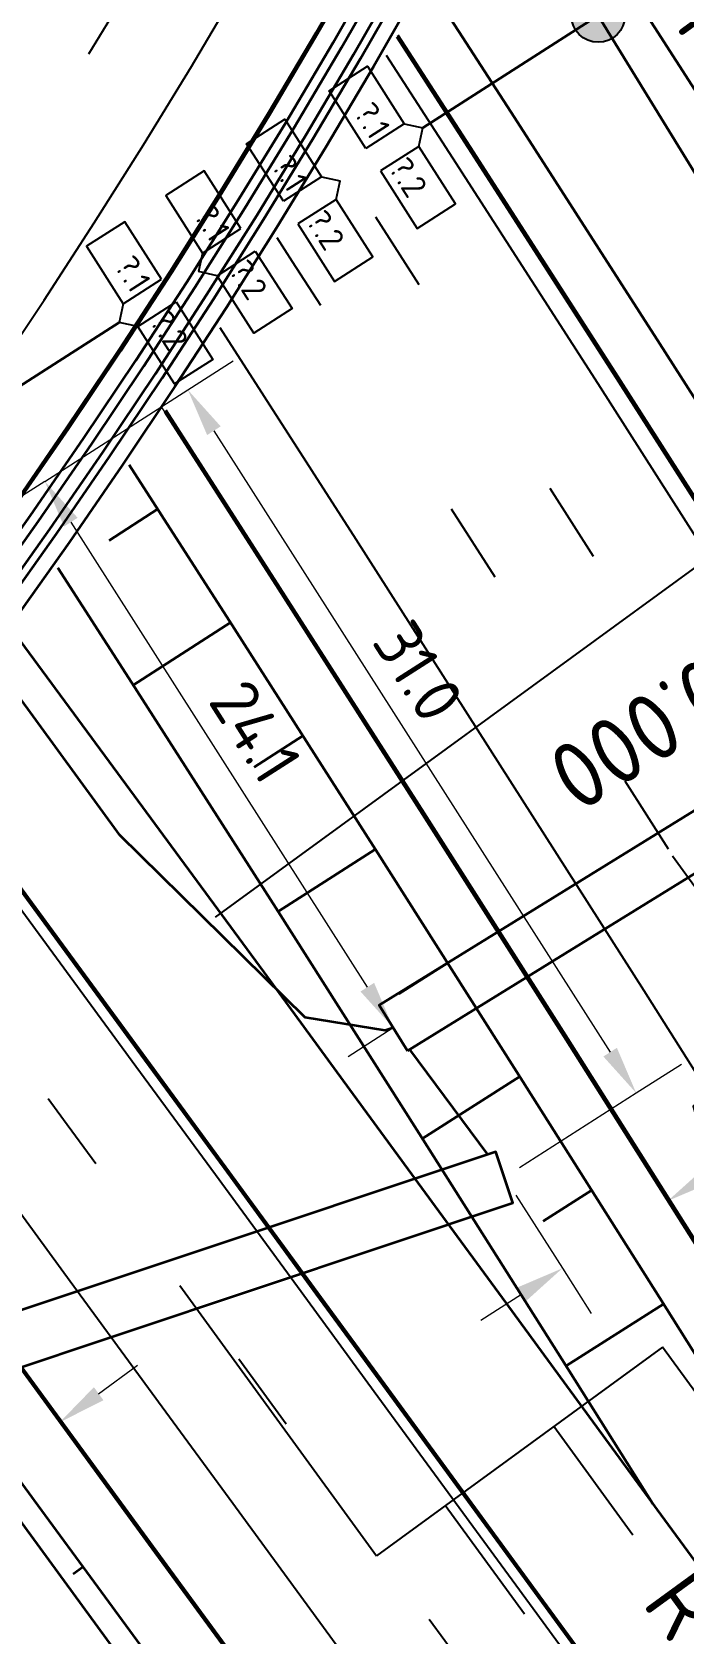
# Model space of a CAD drawing. Header units: metres. Extents: x 134219 to 139178, y 438661 to 444352.
# Drawn here: x 135622.1 to 135646.4, y 442780.2 to 442839.8 of the extents above; entities that cross this region are included whole.
import ezdxf
from ezdxf.enums import TextEntityAlignment as Align

# ---------------------------------------------------------------- set-up
doc = ezdxf.new("R2010")
doc.units = ezdxf.units.M
doc.linetypes.add('13strp', pattern=[4, 1, -3])
doc.linetypes.add('39strp', pattern=[12, 3, -9])
doc.layers.get('DEFPOINTS').update_dxf_attribs({"color": 193})
for name, color, linetype, lineweight in [('N-WE-KL-ET_HULPSTUK_MOF-S', 10, 'Continuous', 25), ('N-WE-KL-ET_LS_HULPSTUK_MOF-T18', 10, 'Continuous', 18), ('N-WE-KL-ET_LS_HULPSTUK_MOF-T25', 7, 'Continuous', 25), ('N-WE-KL-ET_LS_OV_KABEL-G', 10, 'KL-LS-OV-N', 35), ('N-WE-KL-ET_LS_OV_KABEL-M', 7, 'Continuous', 18), ('N-WE-KL-ET_LS_OV_KABEL-T25', 7, 'Continuous', 25), ('N-WE-KL-ET_MANTELBUIS-G', 10, 'Continuous', 35), ('N-WE-KL-MONITORING-T18', 1, 'Continuous', 25), ('N-WE-VW-VS-S', 160, 'Continuous', 25), ('N-WE-VW-VS-T18', 10, 'Continuous', 18), ('N-WE-VW-VS-T25', 7, 'Continuous', 25), ('Utd-geleiderail-nw', 8, 'glm a2ee v014$0$f2m40080', 35), ('Utd-ondergr-nw', 8, '13strp', 35), ('X-XX-AL-AANPIJLING-S', 7, 'Continuous', 25)]:
    doc.layers.add(name, color=color, linetype=linetype, lineweight=lineweight)
doc.layers.add('N-WE-KL-MONITORING-T25', color=2, linetype='Continuous')
doc.layers.add('Utd-weg-nw', color=8, linetype='Continuous')
doc.styles.add('alm a2ee v011$0$rtw_iso', font='NLCS-ISO.ttf')
doc.styles.add('ISO18', font='NLCS-ISO.ttf')
doc.styles.add('ISO25', font='NLCS-ISO.ttf')
doc.styles.add('NLCS-ISO', font='NLCS-ISO.ttf')
doc.styles.add('NLCS_18', font='NLCS-ISO.ttf', dxfattribs={"height": 1.8})
doc.linetypes.add('glm a2ee v014$0$f2m40080', pattern='A,2,-1,[160,RTW.shx,S=0.5,R=0,X=0,Y=0],-1', length=4)
doc.linetypes.add('KL-LS-OV-N', pattern='A,4,-1,[103,NLCS.SHX,S=0.75,R=0,X=0,Y=0],-1,4,-1.5,["0V",Standard,S=1,R=0,X=0,Y=-0.5],-3', length=14.5)
doc.dimstyles.new('NLCS_t18_pijl_Dimension_l3_h1', dxfattribs={"dimtxt": 1.8, "dimasz": 1.8, "dimexe": 2, "dimexo": 2, "dimgap": 0.7, "dimtad": 1, "dimdec": 1, "dimzin": 0, "dimdsep": 46, "dimtxsty": 'NLCS_18', "dimcen": 2.5, "dimdle": 2, "dimclrd": 256, "dimclre": 256, "dimclrt": 256, "dimadec": 1, "dimazin": 0, "dimtfac": 1, "dimtdec": 1, "dimtofl": 0, "dimtmove": 1, "dimatfit": 0, "dimfxl": 0, "dimtolj": 1, "dimtzin": 0, "dimlwd": 18, "dimlwe": 18, "dimarcsym": 0})

# ---------------------------------------------------------------- blocks, each defined once
blk = doc.blocks.new('SVW-TDI_HULP_DETECTIELUS-SO')
blk.add_line((0.5, 0.5), (0, 0))
at = {"color": 0, "linetype": 'ByBlock'}
blk.add_lwpolyline([(0.5, 2.192), (3.038, 2.192), (3.038, 0.5), (0.5, 0.5)], close=True, dxfattribs=at)
at = {"layer": 'N-WE-VW-VS-T18', "linetype": 'ByBlock', "style": 'NLCS-ISO', "flags": 1}
for tag, p in [('OMSCHRIJVING_LEGENDA', (7.741, -6.192)), ('NABIJ_PORTAAL', (7.741, -9.976)), ('LOCATIE', (7.741, -13.761)), ('RIJSTROKEN', (7.741, -17.545)), ('OVERIGE_OPMERKING(EN)_1', (7.741, -21.33)), ('OVERIGE_OPMERKING(EN)_2', (7.741, -25.114))]:
    blk.add_attdef(tag, p, '', height=1.8, dxfattribs=at)
at = {"layer": 'N-WE-VW-VS-T25', "linetype": 'ByBlock', "style": 'NLCS-ISO'}
blk.add_attdef('LUSNUMMER', text='', height=1.8, dxfattribs=at).set_placement((2.264, 1.346), align=Align.MIDDLE)
blk = doc.blocks.new('SKL-ET_HULP_VERGROTELUSKOPPELMOF-SO')
at = {"ltscale": 10}
h = blk.add_hatch(color=256, dxfattribs=at)
edge = h.paths.add_edge_path()
edge.add_arc((0, 0), 1, 0, 360)
blk.add_circle((0, 0), 1)
at = {"layer": 'N-WE-KL-ET_LS_HULPSTUK_MOF-T18', "style": 'NLCS-ISO', "flags": 1}
for tag, p in [('OMSCHRIJVING_LEGENDA', (0, -8.431)), ('CONSTRUCTIENUMMER', (0, -12.215)), ('LOCATIE', (0, -16)), ('AANTAL_LUSPAREN', (0, -19.784)), ('POSITIE_X', (0, -23.569)), ('POSITIE_Y', (0, -27.353)), ('OVERIGE_OPMERKING(EN)_1', (0, -31.138)), ('OVERIGE_OPMERKING(EN)_2', (0, -34.922))]:
    blk.add_attdef(tag, p, '', height=1.8, dxfattribs=at)
at = {"layer": 'N-WE-KL-ET_LS_HULPSTUK_MOF-T25', "style": 'NLCS-ISO'}
blk.add_attdef('SOORT_MOF', (0, 2.715), '', height=2.25, dxfattribs=at)
blk = doc.blocks.new('*D244')
at = {"layer": 'DEFPOINTS', "color": 0, "transparency": 16777216}
for p in [(135642.657, 442862.052), (135656.686, 442840.025), (135656.686, 442840.025)]:
    blk.add_point(p, dxfattribs=at)
at = {"layer": 'N-WE-KL-ET_LS_OV_KABEL-M', "lineweight": 18, "transparency": 16777216}
for p, q in [((135642.657, 442862.052), (135640.97, 442860.978)), ((135656.686, 442840.025), (135654.999, 442838.951))]:
    blk.add_line(p, q, dxfattribs=at)
at = {"layer": 'N-WE-KL-ET_LS_OV_KABEL-M', "linetype": 'Continuous', "lineweight": 18, "transparency": 16777216}
blk.add_line((135643.624, 442860.534), (135655.719, 442841.544), dxfattribs=at)
at = {"layer": 'N-WE-KL-ET_LS_OV_KABEL-M', "transparency": 16777216}
for points in [[(135643.877, 442860.695), (135643.371, 442860.373), (135642.657, 442862.052)], [(135655.972, 442841.705), (135655.466, 442841.382), (135656.686, 442840.025)]]:
    blk.add_solid(points, dxfattribs=at)
at = {"layer": 'N-WE-KL-ET_LS_OV_KABEL-M', "transparency": 16777216, "insert": (135651.021, 442851.898), "char_height": 1.8, "attachment_point": 5, "rotation": 302.49363, "style": 'NLCS_18'}
blk.add_mtext('\\A1;26.1', dxfattribs=at)
blk = doc.blocks.new('*D446')
at = {"layer": 'DEFPOINTS', "color": 0, "transparency": 16777216}
for p in [(135622.603, 442823.095), (135635.575, 442802.772), (135635.575, 442802.772)]:
    blk.add_point(p, dxfattribs=at)
at = {"layer": 'N-WE-KL-ET_LS_OV_KABEL-M', "lineweight": 18, "transparency": 16777216}
for p, q in [((135622.603, 442823.095), (135620.918, 442822.019)), ((135635.575, 442802.772), (135633.89, 442801.696))]:
    blk.add_line(p, q, dxfattribs=at)
at = {"layer": 'N-WE-KL-ET_LS_OV_KABEL-M', "linetype": 'Continuous', "lineweight": 18, "transparency": 16777216}
blk.add_line((135623.572, 442821.578), (135634.607, 442804.289), dxfattribs=at)
at = {"layer": 'N-WE-KL-ET_LS_OV_KABEL-M', "transparency": 16777216}
for points in [[(135623.825, 442821.739), (135623.319, 442821.416), (135622.603, 442823.095)], [(135634.86, 442804.45), (135634.354, 442804.127), (135635.575, 442802.772)]]:
    blk.add_solid(points, dxfattribs=at)
at = {"layer": 'N-WE-KL-ET_LS_OV_KABEL-M', "transparency": 16777216, "insert": (135630.438, 442813.794), "char_height": 1.8, "attachment_point": 5, "rotation": 302.54898, "style": 'NLCS_18'}
blk.add_mtext('\\A1;24.1', dxfattribs=at)
blk = doc.blocks.new('*D447')
at = {"layer": 'DEFPOINTS', "color": 0, "transparency": 16777216}
for p in [(135627.929, 442826.494), (135644.613, 442800.355), (135644.613, 442800.355)]:
    blk.add_point(p, dxfattribs=at)
at = {"layer": 'N-WE-KL-ET_LS_OV_KABEL-M', "lineweight": 18, "transparency": 16777216}
for p, q in [((135627.929, 442826.494), (135629.615, 442827.57)), ((135644.613, 442800.355), (135646.299, 442801.431))]:
    blk.add_line(p, q, dxfattribs=at)
at = {"layer": 'N-WE-KL-ET_LS_OV_KABEL-M', "linetype": 'Continuous', "lineweight": 18, "transparency": 16777216}
blk.add_line((135628.898, 442824.977), (135643.645, 442801.873), dxfattribs=at)
at = {"layer": 'N-WE-KL-ET_LS_OV_KABEL-M', "transparency": 16777216}
for points in [[(135629.15, 442825.139), (135628.645, 442824.816), (135627.929, 442826.494)], [(135643.897, 442802.034), (135643.392, 442801.711), (135644.613, 442800.355)]]:
    blk.add_solid(points, dxfattribs=at)
at = {"layer": 'N-WE-KL-ET_LS_OV_KABEL-M', "transparency": 16777216, "insert": (135636.505, 442816.033), "char_height": 1.8, "attachment_point": 5, "rotation": 302.54898, "style": 'NLCS_18'}
blk.add_mtext('\\A1;31.0', dxfattribs=at)
blk = doc.blocks.new('*D448')
at = {"layer": 'DEFPOINTS', "color": 0, "transparency": 16777216}
for p in [(135645.793, 442796.344), (135641.867, 442793.837), (135641.867, 442793.837)]:
    blk.add_point(p, dxfattribs=at)
at = {"layer": 'N-WE-KL-ET_LS_OV_KABEL-M', "linetype": 'Continuous', "lineweight": 18, "transparency": 16777216}
for p, q in [((135647.31, 442797.312), (135648.828, 442798.28)), ((135640.349, 442792.869), (135638.832, 442791.9))]:
    blk.add_line(p, q, dxfattribs=at)
at = {"layer": 'N-WE-KL-ET_LS_OV_KABEL-M', "lineweight": 18, "transparency": 16777216}
for p, q in [((135645.793, 442796.344), (135646.869, 442794.658)), ((135641.867, 442793.837), (135642.943, 442792.151))]:
    blk.add_line(p, q, dxfattribs=at)
at = {"layer": 'N-WE-KL-ET_LS_OV_KABEL-M', "transparency": 16777216}
for points in [[(135647.149, 442797.565), (135647.472, 442797.059), (135645.793, 442796.344)], [(135640.188, 442793.122), (135640.511, 442792.616), (135641.867, 442793.837)]]:
    blk.add_solid(points, dxfattribs=at)
at = {"layer": 'N-WE-KL-ET_LS_OV_KABEL-M', "transparency": 16777216, "insert": (135648.009, 442799.656), "char_height": 1.8, "attachment_point": 5, "rotation": 32.54898, "style": 'NLCS_18'}
blk.add_mtext('\\A1;4.7', dxfattribs=at)
blk = doc.blocks.new('*D450')
at = {"layer": 'DEFPOINTS', "color": 0, "transparency": 16777216}
for p in [(135623.157, 442788.11), (135618.728, 442784.856), (135618.728, 442784.856)]:
    blk.add_point(p, dxfattribs=at)
at = {"layer": 'N-WE-KL-ET_LS_OV_KABEL-M', "linetype": 'Continuous', "lineweight": 18, "transparency": 16777216}
for p, q in [((135624.608, 442789.175), (135626.059, 442790.24)), ((135617.277, 442783.791), (135615.826, 442782.726))]:
    blk.add_line(p, q, dxfattribs=at)
at = {"layer": 'N-WE-KL-ET_LS_OV_KABEL-M', "lineweight": 18, "transparency": 16777216}
for p, q in [((135623.157, 442788.11), (135624.341, 442786.498)), ((135618.728, 442784.856), (135619.912, 442783.245))]:
    blk.add_line(p, q, dxfattribs=at)
at = {"layer": 'N-WE-KL-ET_LS_OV_KABEL-M', "transparency": 16777216}
for points in [[(135624.431, 442789.417), (135624.786, 442788.933), (135623.157, 442788.11)], [(135617.099, 442784.033), (135617.455, 442783.549), (135618.728, 442784.856)]]:
    blk.add_solid(points, dxfattribs=at)
at = {"layer": 'N-WE-KL-ET_LS_OV_KABEL-M', "transparency": 16777216, "insert": (135614.881, 442784.017), "char_height": 1.8, "attachment_point": 5, "rotation": 36.29393, "style": 'NLCS_18'}
blk.add_mtext('\\A1;5.5', dxfattribs=at)

msp = doc.modelspace()

# ---------------------------------------------------------------- linework, layer by layer
at = {"layer": 'N-WE-KL-ET_LS_OV_KABEL-G', "flags": 128}
for points, elevation in [([(135620.88, 442877.426), (135620.582, 442877.065), (135623.1, 442873.097), (135808.853, 442571.113)], 1.955), ([(135635.575, 442802.772), (135635.271, 442802.683), (135632.295, 442803.164), (135625.397, 442809.938), (135621.536, 442815.23), (135605.712, 442836.613), (135601.872, 442833.537)], 0.186)]:
    msp.add_lwpolyline(points, dxfattribs=dict(at, elevation=elevation))
for points in [[(135636.67, 442836.236), (135643.201, 442840.417)], [(135625.374, 442829.006), (135615.852, 442822.911)], [(135636.175, 442801.966), (135639.077, 442798.068)]]:
    msp.add_lwpolyline(points, dxfattribs=at)
at = {"layer": 'N-WE-KL-ET_LS_OV_KABEL-M'}
for points in [[(135622.603, 442823.095), (135627.929, 442826.494)], [(135627.066, 442825.676), (135626.945, 442825.866)], [(135640.266, 442797.581), (135644.613, 442800.355)], [(135640.133, 442796.553), (135641.867, 442793.837)]]:
    msp.add_lwpolyline(points, dxfattribs=at)
at = {"layer": 'N-WE-KL-ET_MANTELBUIS-G', "flags": 128}
for points in [[(135636.1, 442801.92), (135656.878, 442814.732), (135655.829, 442816.435), (135635.051, 442803.623)], [(135615.876, 442788.221), (135640.022, 442796.274), (135639.389, 442798.172), (135615.244, 442790.119)]]:
    msp.add_lwpolyline(points, close=True, dxfattribs=at)
at = {"layer": 'Utd-geleiderail-nw', "linetype": 'Continuous', "flags": 128}
for points in [[(135579.222, 442928.136), (135584.859, 442919.885), (135590.475, 442911.621), (135596.071, 442903.342), (135601.646, 442895.05), (135607.2, 442886.743), (135612.733, 442878.423), (135618.246, 442870.089), (135623.737, 442861.741), (135629.208, 442853.38), (135634.658, 442845.005), (135640.087, 442836.616), (135645.495, 442828.213), (135650.882, 442819.798), (135651.782, 442818.383), (135656.248, 442811.368), (135661.593, 442802.926), (135666.916, 442794.47), (135672.219, 442786.001), (135677.468, 442777.57), (135677.5, 442777.518), (135682.775, 442769.022), (135688.05, 442760.527)], [(135589.982, 442923.377), (135595.607, 442915.099), (135601.212, 442906.808), (135606.795, 442898.503), (135612.358, 442890.183), (135617.9, 442881.85), (135623.421, 442873.503), (135628.921, 442865.142), (135634.401, 442856.768), (135639.859, 442848.38), (135645.296, 442839.978), (135650.713, 442831.563), (135656.108, 442823.134), (135657.013, 442821.712), (135661.482, 442814.691), (135666.835, 442806.236), (135672.167, 442797.766), (135677.478, 442789.284), (135682.733, 442780.844), (135682.767, 442780.788), (135688.042, 442772.293)], [(135620.35, 442818.774), (135622.371, 442821.615), (135624.352, 442824.485), (135626.293, 442827.381), (135628.193, 442830.305), (135630.053, 442833.254), (135631.871, 442836.229), (135633.648, 442839.229), (135635.383, 442842.253)]]:
    msp.add_lwpolyline(points, dxfattribs=at)
at = {"layer": 'Utd-ondergr-nw', "linetype": 'Continuous', "flags": 128}
for points in [[(135598.195, 442792.686), (135600.18, 442794.786), (135602.536, 442797.35), (135604.856, 442799.947), (135607.139, 442802.575), (135609.386, 442805.235), (135611.596, 442807.925), (135613.768, 442810.646), (135615.902, 442813.398), (135617.998, 442816.178), (135620.054, 442818.987), (135622.072, 442821.825), (135624.05, 442824.69), (135625.988, 442827.582), (135627.886, 442830.502), (135629.743, 442833.446), (135631.559, 442836.417), (135633.333, 442839.413), (135635.066, 442842.433)], [(135599.506, 442795.142), (135599.642, 442795.288), (135601.991, 442797.844), (135604.304, 442800.433), (135606.581, 442803.053), (135608.821, 442805.705), (135611.024, 442808.388), (135613.19, 442811.101), (135615.318, 442813.844), (135617.407, 442816.616), (135619.458, 442819.417), (135621.47, 442822.247), (135623.442, 442825.103), (135625.374, 442827.987), (135627.267, 442830.898), (135629.118, 442833.834), (135630.929, 442836.796), (135632.698, 442839.783), (135634.426, 442842.794)], [(135599.549, 442795.085), (135599.693, 442795.24), (135602.043, 442797.797), (135604.356, 442800.387), (135606.634, 442803.008), (135608.875, 442805.661), (135611.079, 442808.344), (135613.245, 442811.058), (135615.373, 442813.802), (135617.463, 442816.575), (135619.515, 442819.376), (135621.527, 442822.206), (135623.5, 442825.064), (135625.433, 442827.949), (135627.326, 442830.86), (135629.178, 442833.797), (135630.989, 442836.76), (135632.758, 442839.748), (135634.486, 442842.76)], [(135602.827, 442796.367), (135603.188, 442796.76), (135605.516, 442799.365), (135607.807, 442802.002), (135610.062, 442804.672), (135612.28, 442807.372), (135614.459, 442810.102), (135616.601, 442812.863), (135618.704, 442815.653), (135620.768, 442818.473), (135622.793, 442821.32), (135624.777, 442824.195), (135626.723, 442827.098), (135628.627, 442830.027), (135630.49, 442832.982), (135632.313, 442835.963), (135634.093, 442838.97), (135635.832, 442842)], [(135603.048, 442796.164), (135603.41, 442796.558), (135605.741, 442799.167), (135608.035, 442801.807), (135610.293, 442804.48), (135612.513, 442807.183), (135614.695, 442809.917), (135616.839, 442812.681), (135618.945, 442815.474), (135621.011, 442818.297), (135623.038, 442821.148), (135625.026, 442824.026), (135626.973, 442826.932), (135628.88, 442829.865), (135630.745, 442832.824), (135632.57, 442835.809), (135634.353, 442838.819), (135636.094, 442841.853)], [(135636.59, 442841.573), (135634.845, 442838.531), (135633.058, 442835.515), (135631.229, 442832.523), (135629.36, 442829.558), (135627.449, 442826.618), (135625.497, 442823.705), (135623.505, 442820.82), (135621.474, 442817.963), (135619.402, 442815.134), (135617.292, 442812.335), (135615.143, 442809.564), (135612.956, 442806.824), (135610.731, 442804.115), (135608.468, 442801.436), (135606.169, 442798.79), (135603.833, 442796.175), (135603.468, 442795.778)], [(135635.701, 442839.62), (135638.365, 442835.504), (135643.77, 442827.106), (135649.154, 442818.695), (135654.517, 442810.27), (135659.859, 442801.831), (135665.18, 442793.38), (135670.48, 442784.915), (135675.725, 442776.491), (135675.759, 442776.437), (135681.033, 442767.941), (135686.308, 442759.445), (135691.583, 442750.95), (135696.858, 442742.454), (135702.133, 442733.959), (135707.408, 442725.463), (135712.683, 442716.967), (135717.958, 442708.472), (135723.233, 442699.976), (135728.508, 442691.481), (135733.783, 442682.985), (135739.058, 442674.49), (135744.333, 442665.994), (135749.608, 442657.498)], [(135635.74, 442839.688), (135638.423, 442835.542), (135643.829, 442827.144), (135649.213, 442818.732), (135654.576, 442810.307), (135659.918, 442801.869), (135665.239, 442793.417), (135670.539, 442784.952), (135675.784, 442776.528), (135675.818, 442776.474), (135681.093, 442767.978), (135686.368, 442759.482), (135691.643, 442750.987), (135696.918, 442742.491), (135702.193, 442733.996), (135707.468, 442725.5), (135712.743, 442717.004), (135718.017, 442708.509), (135723.292, 442700.013), (135728.567, 442691.518), (135733.842, 442683.022), (135739.117, 442674.526), (135744.392, 442666.031), (135749.667, 442657.535)], [(135627.066, 442825.676), (135631.298, 442819.101), (135636.662, 442810.721), (135642.005, 442802.327), (135647.328, 442793.92), (135652.629, 442785.5), (135657.909, 442777.066), (135663.135, 442768.673), (135663.168, 442768.619), (135668.443, 442760.124), (135673.718, 442751.628), (135678.993, 442743.132), (135684.268, 442734.637), (135689.543, 442726.141), (135694.818, 442717.646), (135700.093, 442709.15), (135705.368, 442700.654), (135710.642, 442692.159), (135715.917, 442683.663), (135721.192, 442675.168), (135726.467, 442666.672), (135731.742, 442658.177)], [(135627.108, 442825.74), (135631.357, 442819.139), (135636.721, 442810.758), (135642.064, 442802.364), (135647.387, 442793.957), (135652.688, 442785.537), (135657.968, 442777.103), (135663.194, 442768.71), (135663.228, 442768.656), (135668.502, 442760.161), (135673.777, 442751.665), (135679.052, 442743.169), (135684.327, 442734.674), (135689.602, 442726.178), (135694.877, 442717.683), (135700.152, 442709.187), (135705.427, 442700.691), (135710.702, 442692.196), (135715.977, 442683.7), (135721.252, 442675.205), (135726.527, 442666.709), (135731.802, 442658.213)], [(135625.742, 442823.705), (135629.463, 442817.923), (135634.825, 442809.548), (135640.165, 442801.159), (135645.484, 442792.756), (135650.782, 442784.341), (135656.06, 442775.912), (135661.282, 442767.523), (135661.316, 442767.469), (135666.591, 442758.974), (135671.866, 442750.478), (135677.141, 442741.982), (135679.269, 442738.554)], [(135624.996, 442820.891), (135626.804, 442822.055)], [(135623.092, 442819.877), (135625.845, 442815.601), (135631.2, 442807.234), (135636.535, 442798.854), (135641.848, 442790.461), (135645.239, 442785.08)], [(135621.415, 442817.529), (135621.852, 442816.938), (135624.825, 442812.908), (135627.791, 442808.876), (135630.753, 442804.842), (135633.712, 442800.808), (135637.133, 442796.14), (135639.624, 442792.742), (135645.535, 442784.676), (135651.446, 442776.61), (135657.358, 442768.544), (135663.269, 442760.478), (135667.099, 442755.252), (135669.182, 442752.407), (135675.084, 442744.316), (135679.269, 442738.554)], [(135625.894, 442815.523), (135629.513, 442817.846)], [(135630.401, 442812.471), (135632.212, 442813.63)], [(135617.992, 442812.906), (135620.396, 442809.646), (135623.359, 442805.619), (135626.319, 442801.588), (135629.277, 442797.556), (135632.697, 442792.889), (135635.188, 442789.491), (135641.099, 442781.425), (135647.01, 442773.359), (135652.921, 442765.293), (135658.832, 442757.227), (135662.662, 442752.001), (135664.743, 442749.16), (135670.637, 442741.08), (135676.512, 442732.986), (135682.366, 442724.877), (135688.2, 442716.754), (135694.013, 442708.616), (135699.806, 442700.463), (135705.579, 442692.296), (135711.332, 442684.115), (135717.063, 442675.919), (135722.775, 442667.709), (135728.466, 442659.485)], [(135618.036, 442812.964), (135620.452, 442809.688), (135623.416, 442805.66), (135626.376, 442801.63), (135629.333, 442797.598), (135632.754, 442792.931), (135635.244, 442789.532), (135641.156, 442781.466), (135647.067, 442773.4), (135652.978, 442765.334), (135658.889, 442757.268), (135662.719, 442752.042), (135664.799, 442749.201), (135670.694, 442741.121), (135676.568, 442733.027), (135682.423, 442724.918), (135688.257, 442716.794), (135694.07, 442708.656), (135699.864, 442700.504), (135705.636, 442692.337), (135711.389, 442684.155), (135717.121, 442675.959), (135722.832, 442667.749), (135728.523, 442659.524)], [(135631.285, 442807.1), (135634.91, 442809.414)], [(135635.784, 442804.037), (135637.598, 442805.191)], [(135611.222, 442804.362), (135611.926, 442803.408), (135614.883, 442799.388), (135617.838, 442795.364), (135620.792, 442791.336), (135624.212, 442786.671), (135626.703, 442783.272), (135632.614, 442775.206), (135638.525, 442767.14), (135644.436, 442759.074), (135650.347, 442751.008), (135654.177, 442745.782), (135656.252, 442742.949), (135662.131, 442734.89), (135667.99, 442726.818), (135673.829, 442718.73), (135679.647, 442710.628), (135685.445, 442702.511), (135691.223, 442694.38), (135696.981, 442686.235), (135702.718, 442678.075), (135708.435, 442669.901), (135714.131, 442661.712), (135719.807, 442653.509)], [(135611.268, 442804.418), (135611.982, 442803.449), (135614.939, 442799.43), (135617.894, 442795.406), (135620.849, 442791.378), (135624.268, 442786.712), (135626.759, 442783.313), (135632.67, 442775.248), (135638.581, 442767.182), (135644.492, 442759.116), (135650.404, 442751.05), (135654.233, 442745.824), (135656.308, 442742.99), (135662.187, 442734.932), (135668.047, 442726.859), (135673.885, 442718.771), (135679.704, 442710.669), (135685.502, 442702.552), (135691.281, 442694.421), (135697.038, 442686.275), (135702.776, 442678.115), (135708.492, 442669.941), (135714.189, 442661.752), (135719.865, 442653.549)], [(135609.584, 442802.404), (135609.929, 442801.937), (135612.694, 442798.179), (135612.884, 442797.92), (135615.839, 442793.897), (135618.792, 442789.87), (135622.212, 442785.205), (135624.702, 442781.806), (135630.613, 442773.74), (135636.525, 442765.674), (135642.436, 442757.608), (135648.347, 442749.542), (135652.177, 442744.316), (135654.25, 442741.485), (135660.126, 442733.431), (135665.981, 442725.363), (135671.816, 442717.281), (135677.631, 442709.184), (135683.426, 442701.072)], [(135609.024, 442801.744), (135609.25, 442801.437), (135612.199, 442797.416), (135615.147, 442793.39), (135618.095, 442789.359), (135621.508, 442784.689), (135623.994, 442781.287), (135629.894, 442773.213), (135635.794, 442765.139), (135641.694, 442757.065), (135647.594, 442748.991), (135651.417, 442743.76), (135653.486, 442740.926), (135659.349, 442732.866), (135665.192, 442724.792), (135671.015, 442716.704), (135676.817, 442708.601), (135682.599, 442700.483), (135688.361, 442692.351), (135694.102, 442684.205), (135699.823, 442676.045), (135705.523, 442667.87), (135711.204, 442659.681)], [(135636.655, 442798.664), (135640.285, 442800.969)], [(135641.146, 442795.59), (135642.962, 442796.739)], [(135642.003, 442790.215), (135645.639, 442792.51)], [(135623.662, 442782.484), (135624.016, 442782.743)]]:
    msp.add_lwpolyline(points, dxfattribs=at)
at = {"layer": 'Utd-weg-nw', "linetype": '39strp', "flags": 128}
for points in [[(135448.377, 443097.743), (135451.098, 443094.197), (135457.15, 443086.266), (135463.183, 443078.32), (135469.196, 443070.359), (135475.188, 443062.383), (135481.161, 443054.393), (135487.114, 443046.387), (135493.047, 443038.366), (135498.96, 443030.331), (135504.853, 443022.281), (135510.725, 443014.216), (135516.577, 443006.137), (135518.913, 443002.901), (135519.496, 443002.091), (135522.41, 442998.043), (135528.222, 442989.934), (135534.013, 442981.811), (135539.784, 442973.673), (135545.535, 442965.521), (135551.266, 442957.355), (135556.976, 442949.174), (135562.666, 442940.979), (135568.335, 442932.77), (135573.983, 442924.547), (135579.611, 442916.31), (135585.219, 442908.058), (135590.805, 442899.793), (135596.371, 442891.514), (135601.917, 442883.22), (135607.441, 442874.913), (135612.945, 442866.593), (135618.428, 442858.258), (135623.89, 442849.91), (135629.331, 442841.548), (135634.752, 442833.172), (135640.151, 442824.783), (135645.529, 442816.381), (135650.887, 442807.965), (135656.223, 442799.536), (135661.538, 442791.093), (135666.832, 442782.638), (135672.072, 442774.222), (135672.105, 442774.168), (135677.38, 442765.673), (135682.655, 442757.177), (135687.93, 442748.682), (135693.205, 442740.186), (135698.48, 442731.69), (135703.755, 442723.195), (135709.03, 442714.699), (135714.305, 442706.204), (135719.58, 442697.708), (135724.855, 442689.213), (135730.13, 442680.717), (135735.405, 442672.221), (135740.68, 442663.726), (135745.955, 442655.23), (135751.229, 442646.735), (135756.504, 442638.239), (135761.779, 442629.743), (135767.054, 442621.248), (135772.329, 442612.752), (135777.604, 442604.257), (135782.879, 442595.761), (135788.154, 442587.265), (135793.429, 442578.77), (135798.704, 442570.274), (135803.979, 442561.779), (135809.254, 442553.283), (135814.529, 442544.787), (135819.804, 442536.292), (135825.079, 442527.796), (135830.353, 442519.301), (135835.628, 442510.805), (135840.903, 442502.31), (135846.178, 442493.814), (135851.453, 442485.318), (135855.13, 442479.397)], [(135595.361, 442800.745), (135596.915, 442802.444), (135599.164, 442804.961), (135601.379, 442807.51), (135603.558, 442810.089), (135605.7, 442812.699), (135607.807, 442815.337), (135609.876, 442818.005), (135611.909, 442820.701), (135613.903, 442823.426), (135615.86, 442826.177), (135617.778, 442828.956), (135619.657, 442831.761), (135621.498, 442834.591), (135623.298, 442837.448), (135625.059, 442840.328), (135626.78, 442843.233), (135628.46, 442846.162), (135630.1, 442849.113), (135631.698, 442852.088), (135633.255, 442855.084), (135634.77, 442858.101), (135636.243, 442861.139), (135636.965, 442862.67), (135637.401, 442863.605), (135637.674, 442864.197), (135639.062, 442867.275), (135640.407, 442870.372), (135641.709, 442873.487), (135642.968, 442876.62), (135644.183, 442879.77), (135645.354, 442882.937), (135646.481, 442886.12), (135647.563, 442889.318), (135648.602, 442892.531), (135649.595, 442895.758), (135650.544, 442898.998), (135651.447, 442902.251), (135652.305, 442905.517), (135653.118, 442908.794), (135653.885, 442912.082), (135654.607, 442915.38), (135654.756, 442916.091)], [(135631.237, 442832.161), (135631.811, 442831.274), (135637.206, 442822.893), (135642.579, 442814.498), (135647.932, 442806.089), (135653.264, 442797.667), (135658.574, 442789.232), (135663.864, 442780.784), (135669.098, 442772.376), (135669.132, 442772.322), (135674.407, 442763.827), (135679.682, 442755.331), (135684.957, 442746.835), (135690.232, 442738.34), (135695.507, 442729.844), (135700.782, 442721.349), (135706.057, 442712.853), (135711.331, 442704.357), (135716.606, 442695.862), (135721.881, 442687.366), (135727.156, 442678.871), (135732.431, 442670.375), (135737.706, 442661.88), (135742.981, 442653.384), (135748.256, 442644.888), (135753.531, 442636.393), (135758.806, 442627.897), (135764.081, 442619.402), (135769.356, 442610.906), (135774.631, 442602.41), (135779.906, 442593.915), (135785.181, 442585.419), (135790.455, 442576.924), (135795.73, 442568.428), (135801.005, 442559.932), (135806.28, 442551.437), (135811.555, 442542.941), (135816.83, 442534.446), (135822.105, 442525.95), (135827.38, 442517.454), (135832.655, 442508.959), (135837.93, 442500.463), (135843.205, 442491.968), (135848.48, 442483.472), (135852.156, 442477.551)], [(135615.612, 442809.815), (135617.377, 442807.423), (135620.338, 442803.398), (135623.296, 442799.37), (135626.252, 442795.339), (135629.673, 442790.673), (135632.163, 442787.274), (135638.074, 442779.208), (135643.985, 442771.142), (135649.897, 442763.076), (135655.808, 442755.01), (135659.638, 442749.784), (135661.716, 442746.946), (135667.605, 442738.874), (135673.474, 442730.787), (135679.323, 442722.686), (135685.151, 442714.57), (135690.959, 442706.44), (135696.747, 442698.295), (135702.514, 442690.135), (135708.261, 442681.962), (135713.988, 442673.774), (135719.694, 442665.571), (135725.379, 442657.355), (135731.044, 442649.124), (135736.689, 442640.879), (135742.312, 442632.62), (135747.915, 442624.347), (135753.498, 442616.06), (135759.059, 442607.759), (135764.6, 442599.444), (135770.12, 442591.115), (135775.619, 442582.773), (135781.098, 442574.417), (135786.555, 442566.047), (135791.992, 442557.664), (135796.111, 442551.245), (135797.388, 442549.252), (135802.781, 442540.831), (135808.174, 442532.41), (135813.568, 442523.989), (135818.961, 442515.568), (135824.354, 442507.147), (135829.748, 442498.726), (135835.141, 442490.305), (135840.534, 442481.884), (135845.858, 442473.572)]]:
    msp.add_lwpolyline(points, dxfattribs=at)
at = {"layer": 'Utd-weg-nw', "linetype": 'Continuous', "flags": 128}
for points in [[(135597.481, 442797.883), (135599.508, 442800.094), (135601.79, 442802.648), (135604.037, 442805.233), (135606.247, 442807.849), (135608.421, 442810.496), (135610.557, 442813.173), (135612.657, 442815.879), (135614.718, 442818.614), (135616.741, 442821.378), (135618.726, 442824.169), (135620.672, 442826.987), (135622.579, 442829.833), (135624.445, 442832.704), (135626.272, 442835.601), (135628.058, 442838.524), (135629.804, 442841.47)], [(135635.308, 442838.939), (135637.776, 442835.125), (135643.181, 442826.728), (135648.564, 442818.318), (135653.926, 442809.895), (135659.267, 442801.458), (135664.587, 442793.008), (135669.886, 442784.544), (135675.13, 442776.121), (135675.164, 442776.067), (135680.439, 442767.572), (135685.714, 442759.076), (135690.989, 442750.581), (135696.264, 442742.085), (135701.539, 442733.589), (135706.813, 442725.094), (135712.088, 442716.598), (135717.363, 442708.103), (135722.638, 442699.607), (135727.913, 442691.111), (135733.188, 442682.616), (135738.463, 442674.12), (135743.738, 442665.625), (135749.013, 442657.129)], [(135629.116, 442828.81), (135634.176, 442820.948), (135639.545, 442812.561), (135644.893, 442804.16), (135650.219, 442795.746), (135655.525, 442787.318), (135660.81, 442778.877), (135666.04, 442770.477), (135666.074, 442770.423), (135671.348, 442761.928), (135676.623, 442753.432), (135681.898, 442744.936), (135687.173, 442736.441), (135692.448, 442727.945), (135697.723, 442719.45), (135702.998, 442710.954), (135708.273, 442702.458), (135713.548, 442693.963), (135718.823, 442685.467), (135724.098, 442676.972), (135729.373, 442668.476), (135734.648, 442659.981), (135739.923, 442651.485)], [(135617.74, 442812.574), (135620.074, 442809.409), (135623.037, 442805.382), (135625.997, 442801.352), (135628.954, 442797.32), (135632.375, 442792.653), (135634.865, 442789.254), (135640.776, 442781.188), (135646.688, 442773.122), (135652.599, 442765.056), (135658.51, 442756.99), (135662.34, 442751.764), (135664.42, 442748.924), (135670.314, 442740.845), (135676.188, 442732.752), (135682.041, 442724.643), (135687.874, 442716.521), (135693.687, 442708.384), (135699.48, 442700.232), (135705.252, 442692.066), (135711.004, 442683.885), (135716.735, 442675.69), (135722.446, 442667.481), (135728.136, 442659.257)], [(135613.454, 442807.097), (135614.679, 442805.436), (135617.638, 442801.414), (135620.595, 442797.388), (135623.55, 442793.358), (135626.97, 442788.692), (135629.461, 442785.294), (135635.372, 442777.228), (135641.283, 442769.162), (135647.194, 442761.096), (135653.106, 442753.03), (135656.936, 442747.804), (135659.012, 442744.968), (135664.896, 442736.903), (135670.76, 442728.823), (135676.604, 442720.728), (135682.428, 442712.619), (135688.231, 442704.496), (135694.014, 442696.358), (135699.776, 442688.205), (135705.518, 442680.038), (135711.24, 442671.857), (135716.941, 442663.662), (135722.622, 442655.452)]]:
    msp.add_lwpolyline(points, dxfattribs=at)
at = {"layer": 'X-XX-AL-AANPIJLING-S'}
for p, q in [((135792.75, 442926.195), (135628.94, 442806.892)), ((135648.537, 442786.86), (135645.593, 442790.901)), ((135644.495, 442783.916), (135641.551, 442787.958)), ((135640.453, 442780.973), (135637.51, 442785.014))]:
    msp.add_line(p, q, dxfattribs=at)
for points, elevation in [([(135645.964, 442809.177), (135652.901, 442799.654)], 0.72), ([(135627.633, 442793.197), (135634.95, 442783.15)], 0.842)]:
    msp.add_lwpolyline(points, dxfattribs=dict(at, elevation=elevation))
msp.add_lwpolyline([(135645.593, 442790.901), (135634.95, 442783.15)], dxfattribs=at)

# ---------------------------------------------------------------- block references
at = {"layer": 'N-WE-KL-ET_HULPSTUK_MOF-S'}
ref = msp.add_blockref('SKL-ET_HULP_VERGROTELUSKOPPELMOF-SO', (135643.201, 442840.417), dxfattribs=at)
ref.add_attrib('SOORT_MOF', 'VLKM', (135642.939, 442844.262, -1.504), dxfattribs={"layer": 'N-WE-KL-MONITORING-T25', "height": 2.25, "rotation": 306.066, "style": 'ISO25'})
at = {"layer": 'N-WE-VW-VS-S'}
ref = msp.add_blockref('SVW-TDI_HULP_DETECTIELUS-SO', (135636.67, 442836.236), dxfattribs=dict(at, rotation=122.6231641116123))
ref.add_attrib('LUSNUMMER', '?.1', dxfattribs={"layer": 'N-WE-KL-MONITORING-T18', "height": 0.9, "rotation": 302.62316, "style": 'ISO18'}).set_placement((135634.788, 442836.516), align=Align.MIDDLE_CENTER)
ref = msp.add_blockref('SVW-TDI_HULP_DETECTIELUS-SO', (135633.598, 442834.27), dxfattribs=dict(at, rotation=122.6231641116123))
ref.add_attrib('LUSNUMMER', '?.1', dxfattribs={"layer": 'N-WE-KL-MONITORING-T18', "height": 0.9, "rotation": 302.62316, "style": 'ISO18'}).set_placement((135631.717, 442834.55), align=Align.MIDDLE_CENTER)
ref = msp.add_blockref('SVW-TDI_HULP_DETECTIELUS-SO', (135636.67, 442836.236), dxfattribs=dict(at, xscale=-1, rotation=122.6231641055998))
ref.add_attrib('LUSNUMMER', '?.2', dxfattribs={"layer": 'N-WE-KL-MONITORING-T18', "height": 0.9, "rotation": 302.62316, "style": 'ISO18'}).set_placement((135636.123, 442834.402), align=Align.MIDDLE_CENTER)
ref = msp.add_blockref('SVW-TDI_HULP_DETECTIELUS-SO', (135628.323, 442830.893), dxfattribs=dict(at, xscale=-1, rotation=302.6231641099646))
ref.add_attrib('LUSNUMMER', '?.1', dxfattribs={"layer": 'N-WE-KL-MONITORING-T18', "height": 0.9, "rotation": 302.62316, "style": 'ISO18'}).set_placement((135628.828, 442832.701), align=Align.MIDDLE_CENTER)
ref = msp.add_blockref('SVW-TDI_HULP_DETECTIELUS-SO', (135633.598, 442834.27), dxfattribs=dict(at, xscale=-1, rotation=122.6231641055998))
ref.add_attrib('LUSNUMMER', '?.2', dxfattribs={"layer": 'N-WE-KL-MONITORING-T18', "height": 0.9, "rotation": 302.62316, "style": 'ISO18'}).set_placement((135633.051, 442832.436), align=Align.MIDDLE_CENTER)
ref = msp.add_blockref('SVW-TDI_HULP_DETECTIELUS-SO', (135625.374, 442829.006), dxfattribs=dict(at, xscale=-1, rotation=302.6231641099646))
ref.add_attrib('LUSNUMMER', '?.1', dxfattribs={"layer": 'N-WE-KL-MONITORING-T18', "height": 0.9, "rotation": 302.62316, "style": 'ISO18'}).set_placement((135625.879, 442830.813), align=Align.MIDDLE_CENTER)
ref = msp.add_blockref('SVW-TDI_HULP_DETECTIELUS-SO', (135628.323, 442830.893), dxfattribs=dict(at, rotation=302.6231641159771))
ref.add_attrib('LUSNUMMER', '?.2', dxfattribs={"layer": 'N-WE-KL-MONITORING-T18', "height": 0.9, "rotation": 302.62316, "style": 'ISO18'}).set_placement((135630.176, 442830.595), align=Align.MIDDLE_CENTER)
ref = msp.add_blockref('SVW-TDI_HULP_DETECTIELUS-SO', (135625.374, 442829.006), dxfattribs=dict(at, rotation=302.6231641159771))
ref.add_attrib('LUSNUMMER', '?.2', dxfattribs={"layer": 'N-WE-KL-MONITORING-T18', "height": 0.9, "rotation": 302.62316, "style": 'ISO18'}).set_placement((135627.227, 442828.708), align=Align.MIDDLE_CENTER)

# ---------------------------------------------------------------- texts
at = {"layer": 'N-WE-KL-ET_LS_OV_KABEL-T25', "style": 'NLCS-ISO'}
msp.add_text('RWS HDPE Ø50 (4v BREAKOUT)', height=2.5, rotation=306.066, dxfattribs=at).set_placement((135645.796, 442782.13), align=Align.MIDDLE_LEFT)
at = {"layer": 'Utd-ondergr-nw', "color": 7, "style": 'alm a2ee v011$0$rtw_iso'}
msp.add_text('74900.000', height=2.5, rotation=212.55139, dxfattribs=at).set_placement((135652.988, 442820.401))

# ---------------------------------------------------------------- dimensions: what is measured, and where the dimension line sits
at = {"layer": 'N-WE-KL-ET_LS_OV_KABEL-M'}
for p1, p2, picture, middle in [((135642.657, 442862.052), (135656.686, 442840.025), '*D244', (135651.021, 442851.898)), ((135622.603, 442823.095), (135635.575, 442802.772), '*D446', (135630.438, 442813.794))]:
    dim = msp.add_aligned_dim(p1=p1, p2=p2, distance=0, dimstyle='NLCS_t18_pijl_Dimension_l3_h1', dxfattribs=at)
    dim.commit()
    dim.dimension.update_dxf_attribs({"geometry": picture, "text_midpoint": middle})
for base, p1, p2, angle, picture, middle in [((135644.613, 442800.355), (135627.929, 442826.494), (135644.613, 442800.355), 302.54898, '*D447', (135635.156, 442815.172)), ((135641.867, 442793.837), (135645.793, 442796.344), (135641.867, 442793.837), 212.54898, '*D448', (135648.87, 442798.307)), ((135618.728, 442784.856), (135623.157, 442788.11), (135618.728, 442784.856), 216.29393, '*D450', (135615.828, 442782.727))]:
    dim = msp.add_linear_dim(base=base, p1=p1, p2=p2, angle=angle, dimstyle='NLCS_t18_pijl_Dimension_l3_h1', dxfattribs=at)
    dim.commit()
    dim.dimension.update_dxf_attribs({"geometry": picture, "text_midpoint": middle, "dimtype": 161})

doc.saveas('drawing.dxf')
